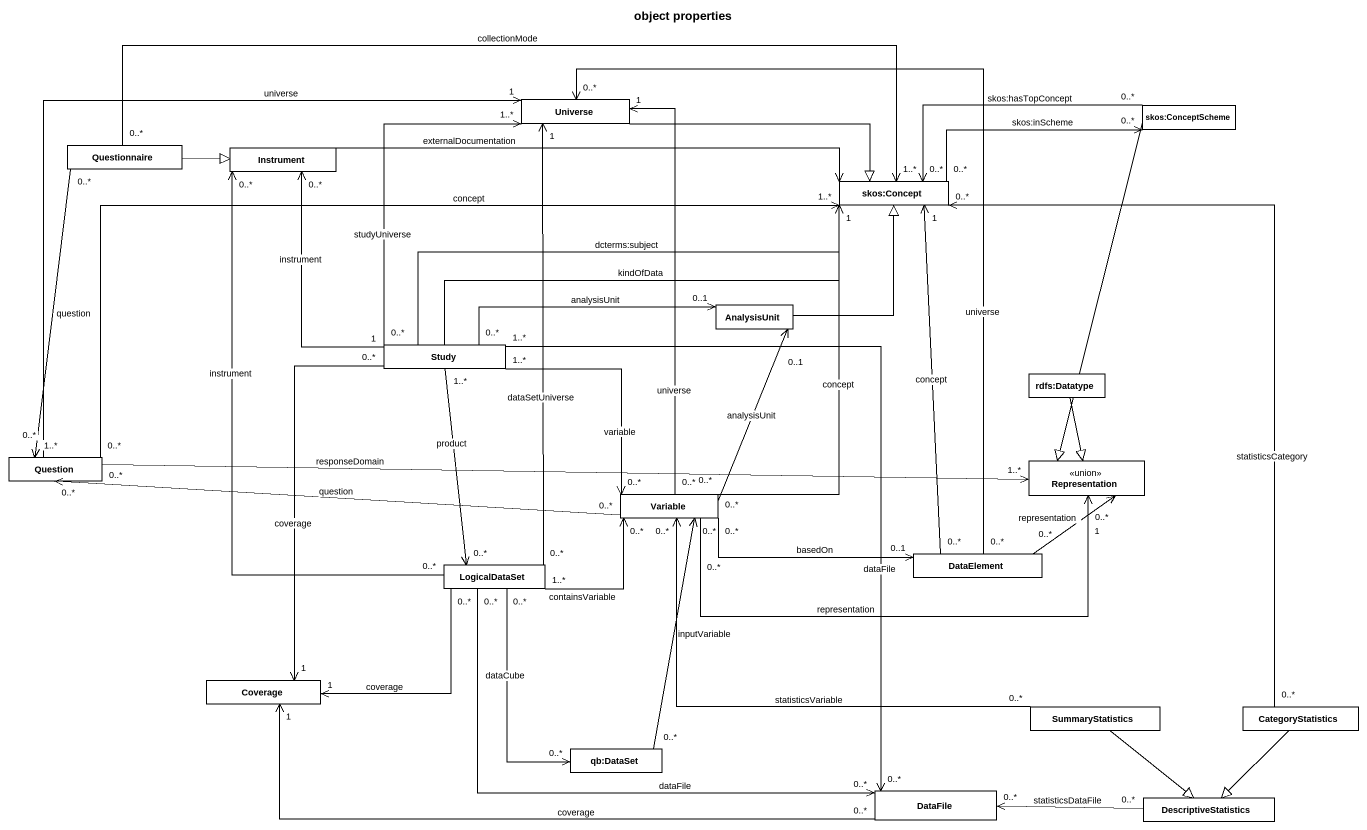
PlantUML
@startuml
title object properties
hide circle
hide empty members
class Universe
class "skos:ConceptScheme" as skos_ConceptScheme
class Questionnaire
class Instrument
class "skos:Concept" as skos_Concept
class AnalysisUnit
class Study
class "rdfs:Datatype" as rdfs_Datatype
class Question
class Representation <<union>>
class Variable
class LogicalDataSet
class DataElement
class Coverage
class SummaryStatistics
class CategoryStatistics
class "qb:DataSet" as qb_DataSet
class DataFile
class DescriptiveStatistics
Universe -right-|> skos_Concept
skos_ConceptScheme "0..*" -left-> "0..*" skos_Concept : skos:hasTopConcept
skos_ConceptScheme --|> Representation
Questionnaire -right-|> Instrument
Questionnaire "0..*" -right-> "1..*" skos_Concept : collectionMode
Questionnaire "0..*" --> "1..*" Question : question
Instrument -right-> skos_Concept : externalDocumentation
skos_Concept "0..*" -right-> "0..*" skos_ConceptScheme : skos:inScheme
AnalysisUnit -up-|> skos_Concept
Study "0..*" -up-> "1..*" Universe : studyUniverse
Study "1" -up-> "0..*" Instrument : instrument
Study -right-> skos_Concept : kindOfData
Study -right-> skos_Concept : dcterms:subject
Study "0..*" -right-> "0..1" AnalysisUnit : analysisUnit
Study "1..*" --> "0..*" Variable : variable
Study "1..*" --> "0..*" LogicalDataSet : product
Study "0..*" --> "1" Coverage : coverage
Study "1..*" --> "0..*" DataFile : dataFile
rdfs_Datatype --|> Representation
Question "0..*" -up-> "1" Universe : universe
Question "0..*" -right-> "1..*" skos_Concept : concept
Question "0..*" -right-> "1..*" Representation : responseDomain
Variable "0..*" -up-> "1" Universe : universe
Variable "0..*" -up-> "1" skos_Concept : concept
Variable "0..*" -up-> "0..1" AnalysisUnit : analysisUnit
Variable "0..*" -left-> "0..*" Question : question
Variable "0..*" -right-> "1" Representation : representation
Variable "0..*" -right-> "0..1" DataElement : basedOn
LogicalDataSet "0..*" -up-> "1" Universe : dataSetUniverse
LogicalDataSet "0..*" -up-> "0..*" Instrument : instrument
LogicalDataSet "1..*" -right-> "0..*" Variable : containsVariable
LogicalDataSet "0..*" -left-> "1" Coverage : coverage
LogicalDataSet "0..*" --> "0..*" qb_DataSet : dataCube
LogicalDataSet "0..*" -right-> "0..*" DataFile : dataFile
DataElement "0..*" -up-> "0..*" Universe : universe
DataElement "0..*" -up-> "1" skos_Concept : concept
DataElement "0..*" -up-> "0..*" Representation : representation
SummaryStatistics "0..*" -left-> "0..*" Variable : statisticsVariable
SummaryStatistics --|> DescriptiveStatistics
CategoryStatistics "0..*" -up-> "0..*" skos_Concept : statisticsCategory
CategoryStatistics --|> DescriptiveStatistics
qb_DataSet "0..*" -up-> "0..*" Variable : inputVariable
DataFile "0..*" -left-> "1" Coverage : coverage
DescriptiveStatistics "0..*" -left-> "0..*" DataFile : statisticsDataFile
@enduml
